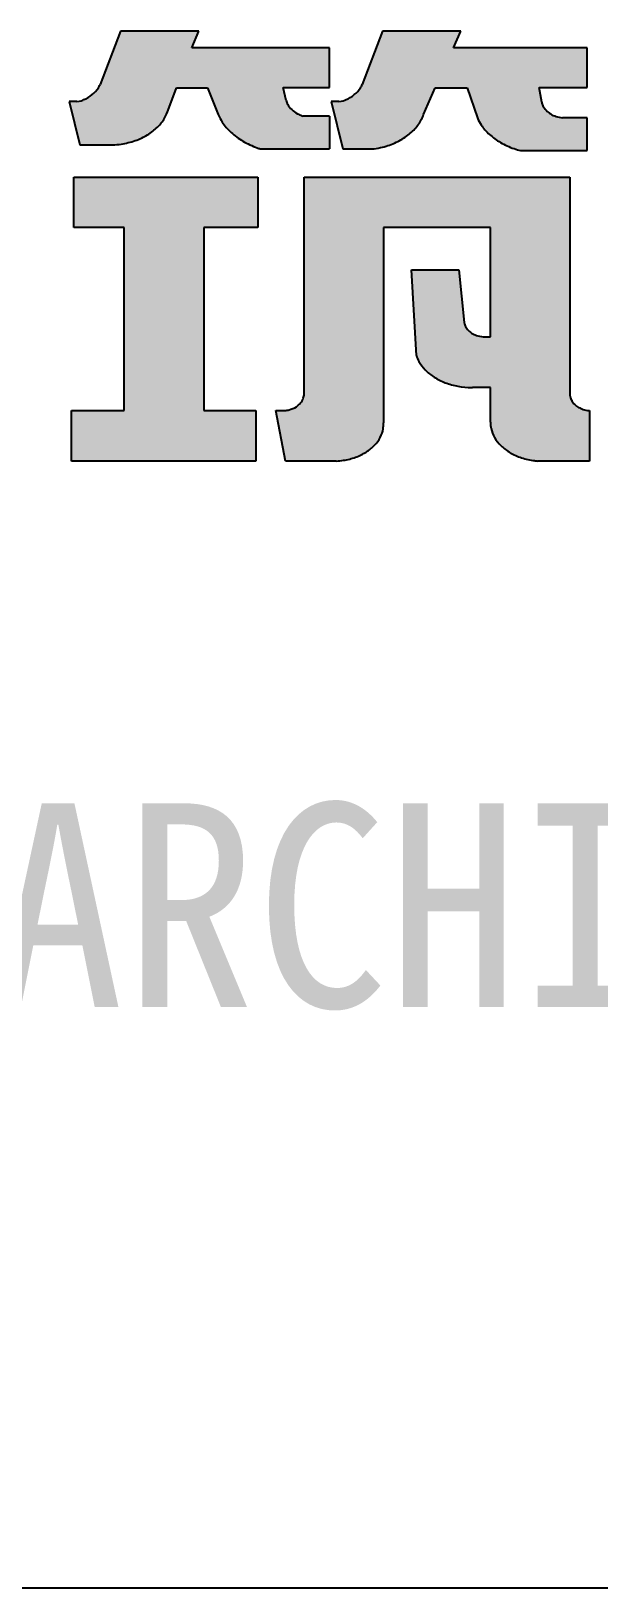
# Model space of a CAD drawing. Extents: x -138012 to 2129925, y -311560 to 0.
# Drawn here: x -134737 to -134433, y -149128 to -148296 of the extents above; entities that cross this region are included whole.
import ezdxf
from ezdxf.enums import TextEntityAlignment as Align

# ---------------------------------------------------------------- set-up
doc = ezdxf.new("R2010")
doc.units = 0
doc.header["$LTSCALE"] = 1000
doc.header["$MEASUREMENT"] = 0
doc.layers.get('0').update_dxf_attribs({"linetype": 'CONTINUOUS'})
doc.layers.add('WALL', color=6, linetype='CONTINUOUS')
doc.layers.add('图框', color=4, linetype='CONTINUOUS')
doc.styles.add('图框艺术体', font='simhei.ttf', dxfattribs={"width": 0.9})

# ---------------------------------------------------------------- blocks, each defined once
blk = doc.blocks.new('目录')
h = blk.add_hatch(color=0)
h.dxf.hatch_style = 1
edge = h.paths.add_edge_path()
edge.add_line((380211.1068648755, 428296.7926353274), (380139.5431667812, 428296.7926353274))
edge.add_line((380139.5431667812, 428296.7926353274), (380143.5960954074, 428305.6772374626))
edge.add_line((380143.5960954074, 428305.6772374626), (380101.6790746489, 428305.6772374626))
edge.add_line((380101.6790746489, 428305.6772374626), (380090.8090392617, 428277.0654639488))
edge.add_spline(control_points=[(380090.8090392618, 428277.0654639491), (380090.4981019184, 428276.3838703376), (380090.2284345459, 428275.8936745799), (380089.0597602248, 428274.0532111606), (380087.9276477381, 428272.8138794575), (380085.2704355676, 428270.6796751308), (380083.6096410704, 428269.6433056758), (380081.4124032608, 428268.7062191507), (380080.254013251, 428268.2932191622), (380078.3946195287, 428267.9888972379)], knot_values=[1.913981991887256, 1.913981991887256, 1.913981991887256, 1.913981991887256, 2.0205364968593, 2.0205364968593, 2.32667950183281, 2.32667950183281, 2.632822506806321, 2.632822506806321, 2.805678692886974, 2.805678692886974, 2.805678692886974, 2.805678692886974], degree=3, periodic=0)
edge.add_line((380078.3946195287, 428267.9888972379), (380074.3170506565, 428267.9888972379))
edge.add_line((380074.3170506565, 428267.9888972379), (380080.4557663316, 428242.7653340431))
edge.add_line((380080.4557663316, 428242.7653340431), (380097.1912258605, 428242.7653340431))
edge.add_spline(control_points=[(380097.1912258605, 428242.7653340431), (380098.7032649565, 428242.9865252296), (380100.1940973371, 428243.2827502744), (380104.2121665185, 428244.2988923703), (380106.6647161319, 428245.1704374427), (380111.2099118748, 428247.3026312792), (380113.3021820103, 428248.5630453122), (380117.0129937778, 428251.3897389469), (380118.6312845448, 428252.9555778574), (380121.3172896586, 428256.2946600337), (380122.3851549557, 428258.0673640576), (380123.303715534, 428260.2360946281), (380123.4381087262, 428260.5794285889), (380123.6253010426, 428261.0831023694)], knot_values=[1.764384329628812, 1.764384329628812, 1.764384329628812, 1.764384329628812, 1.897574443698574, 1.897574443698574, 2.132054227379785, 2.132054227379785, 2.366534011060996, 2.366534011060996, 2.601013794742208, 2.601013794742208, 2.835493578423419, 2.835493578423419, 2.879303614321371, 2.879303614321371, 2.879303614321371, 2.879303614321371], degree=3, periodic=0)
edge.add_line((380123.6253010426, 428261.0831023694), (380129.8396048644, 428275.3407684103))
edge.add_line((380129.8396048644, 428275.3407684102), (380146.9612785075, 428275.3407684102))
edge.add_line((380146.9612785075, 428275.3407684101), (380152.410377465, 428259.2701154649))
edge.add_spline(control_points=[(380152.4103774647, 428259.2701154656), (380152.9520133362, 428258.010126458), (380153.621786172, 428256.7750012936), (380155.6214599494, 428253.7578743867), (380157.1144214881, 428252.0262024197), (380160.6118870486, 428248.8362790367), (380162.616266063, 428247.3784688703), (380167.0389070563, 428244.8241627122), (380169.4568608308, 428243.7279393647), (380173.1588165078, 428242.4534337615), (380174.3276139256, 428242.1031336186), (380175.5184541172, 428241.7972977347)], knot_values=[3.451972412912792, 3.451972412912792, 3.451972412912792, 3.451972412912792, 3.600855896273806, 3.600855896273806, 3.827267717809241, 3.827267717809241, 4.053679539344676, 4.053679539344676, 4.280091360880111, 4.280091360880111, 4.380902964429768, 4.380902964429768, 4.380902964429768, 4.380902964429768], degree=3, periodic=0)
edge.add_line((380175.5184541171, 428241.7972977347), (380211.1365829362, 428241.7972977347))
edge.add_line((380211.1365829362, 428241.7972977347), (380211.1365829364, 428259.3362457832))
edge.add_line((380211.1365829364, 428259.3362457831), (380197.9178245282, 428259.3362457831))
edge.add_spline(control_points=[(380197.9178245281, 428259.3362457831), (380196.4960152782, 428259.4861513433), (380195.4680604644, 428259.7138258766), (380193.4492886887, 428260.3819598648), (380192.4633348942, 428260.833273803), (380190.6568342214, 428261.939322911), (380189.8361950308, 428262.5943918461), (380188.4304725251, 428264.0824725167), (380187.8458150914, 428264.9161140375), (380187.1447942095, 428266.3747789579), (380186.9351694318, 428266.96139319), (380186.7604235861, 428267.7205114821)], knot_values=[3.316736117374385, 3.316736117374385, 3.316736117374385, 3.316736117374385, 3.572670030109532, 3.572670030109532, 3.842337916763282, 3.842337916763282, 4.112005803417031, 4.112005803417031, 4.38167369007078, 4.38167369007078, 4.550841131400879, 4.550841131400879, 4.550841131400879, 4.550841131400879], degree=3, periodic=0)
edge.add_line((380186.7604235861, 428267.7205114821), (380185.4180701716, 428275.571098946))
edge.add_line((380185.4180701716, 428275.571098946), (380211.1068648755, 428275.571098946))
edge.add_line((380211.1068648755, 428275.571098946), (380211.1068648755, 428296.7926353274))
edge = h.paths.add_edge_path()
edge.add_line((380073.3031925433, 428296.7969557127), (379999.8249680267, 428296.7969557128))
edge.add_line((379999.8249680267, 428296.7969557128), (380003.5807160457, 428305.6726470534))
edge.add_line((380003.5807160457, 428305.6726470533), (379961.5627564384, 428305.6726470533))
edge.add_line((379961.5627564384, 428305.6726470533), (379950.6927210511, 428277.0608735394))
edge.add_spline(control_points=[(379950.6927210512, 428277.0608735398), (379950.3817837078, 428276.3792799284), (379950.1121163353, 428275.8890841707), (379948.9434420142, 428274.0486207514), (379947.8113295275, 428272.8092890482), (379945.154117357, 428270.6750847214), (379943.4933228598, 428269.6387152665), (379941.2960850503, 428268.7016287413), (379940.1376950404, 428268.2886287528), (379938.2783013181, 428267.9843068286)], knot_values=[1.913981991887256, 1.913981991887256, 1.913981991887256, 1.913981991887256, 2.0205364968593, 2.0205364968593, 2.32667950183281, 2.32667950183281, 2.632822506806321, 2.632822506806321, 2.805678692886974, 2.805678692886974, 2.805678692886974, 2.805678692886974], degree=3, periodic=0)
edge.add_line((379938.2783013181, 428267.9843068286), (379934.2007324459, 428267.9843068286))
edge.add_line((379934.2007324459, 428267.9843068286), (379939.8296658692, 428244.8554040687))
edge.add_line((379939.8296658692, 428244.8554040687), (379957.5075322266, 428244.8560403358))
edge.add_spline(control_points=[(379957.5075322269, 428244.8560403358), (379959.0271488862, 428244.927478185), (379960.5395841001, 428245.0777695485), (379964.5949293032, 428245.6967925464), (379967.0924770703, 428246.3179652814), (379971.8005465204, 428247.9760152971), (379974.0106592165, 428249.0127250653), (379978.0143130106, 428251.4293523065), (379979.8074928133, 428252.8089082984), (379982.8815968827, 428255.8172915878), (379984.1624475413, 428257.4455421219), (379985.7218958905, 428260.1064786374), (379986.1942868667, 428261.0885845959), (379986.5750318632, 428262.0858072622)], knot_values=[-1.507879923776892, -1.507879923776892, -1.507879923776892, -1.507879923776892, -1.369006521677572, -1.369006521677572, -1.129812443247005, -1.129812443247005, -0.8906183648164383, -0.8906183648164383, -0.6514242863858715, -0.6514242863858715, -0.4122302079553046, -0.4122302079553046, -0.2775329996258096, -0.2775329996258096, -0.2775329996258096, -0.2775329996258096], degree=3, periodic=0)
edge.add_line((379986.5750318632, 428262.0858072622), (379991.5855787284, 428275.4514782809))
edge.add_line((379991.5855787284, 428275.4514782809), (380008.1137734279, 428275.4514782809))
edge.add_line((380008.113773428, 428275.4514782809), (380013.8704687938, 428261.0943126503))
edge.add_spline(control_points=[(380013.8704687938, 428261.0943126504), (380014.4548535761, 428259.7192541413), (380015.1786196892, 428258.3714256114), (380017.3222751236, 428255.1079260368), (380018.9102474694, 428253.2444548665), (380022.6263029093, 428249.8048477405), (380024.7542668624, 428248.2291340767), (380029.4499570768, 428245.4557089441), (380032.0173871404, 428244.2582656284), (380035.2460146663, 428243.1039796878), (380035.7575735014, 428242.9307109539), (380036.2739993182, 428242.7653340431)], knot_values=[0.3070766519094694, 0.3070766519094694, 0.3070766519094694, 0.3070766519094694, 0.4557100273031296, 0.4557100273031296, 0.6784638092544576, 0.6784638092544576, 0.9012175912057856, 0.9012175912057856, 1.123971373157114, 1.123971373157114, 1.165392732405084, 1.165392732405084, 1.165392732405084, 1.165392732405084], degree=3, periodic=0)
edge.add_line((380036.2739993182, 428242.7653340431), (380073.3031925433, 428242.7653340431))
edge.add_line((380073.3031925433, 428242.7653340431), (380073.3031925433, 428260.2424465783))
edge.add_line((380073.3031925433, 428260.2424465783), (380059.2127332723, 428260.2424465784))
edge.add_line((380059.2127332723, 428260.2424465783), (380058.6450350928, 428260.4218410836))
edge.add_spline(control_points=[(380058.6450350932, 428260.4218410836), (380057.7848117106, 428260.7288766382), (380056.9576104614, 428261.0998977149), (380055.0698489684, 428262.1443479275), (380054.057096813, 428262.8798280508), (380052.3039392824, 428264.5642207727), (380051.5638545702, 428265.5137547583), (380050.6591381633, 428267.1659603762), (380050.3826940887, 428267.8193312554), (380050.1316488686, 428268.6723974172)], knot_values=[0.2221374783906633, 0.2221374783906633, 0.2221374783906633, 0.2221374783906633, 0.4139965354346743, 0.4139965354346743, 0.6864343173637044, 0.6864343173637044, 0.9588720992927346, 0.9588720992927346, 1.124615314517874, 1.124615314517874, 1.124615314517874, 1.124615314517874], degree=3, periodic=0)
edge.add_line((380050.1316488686, 428268.6723974172), (380048.5817786163, 428275.581359861))
edge.add_line((380048.5817786162, 428275.581359861), (380073.3031925433, 428275.581359861))
edge.add_line((380073.3031925433, 428275.581359861), (380073.3031925433, 428296.7969557127))
h.paths.add_polyline_path([(380035.0826921716, 428227.6356894184), (379936.6577846773, 428227.6356894184), (379936.6577846773, 428200.6882925296), (379963.5741496064, 428200.6882925296), (379963.5741496064, 428102.8373126194), (379935.5059536342, 428102.8373126194), (379935.5059536342, 428075.8626432989), (380033.9154897177, 428075.862643299), (380033.9154897177, 428102.8373126194), (380006.1137315312, 428102.8373126194), (380006.113731531, 428200.6882925296), (380035.0826921716, 428200.6882925296)])
h = blk.add_hatch(color=0)
h.dxf.hatch_style = 1
edge = h.paths.add_edge_path()
edge.add_line((380059.7571655164, 428227.6100371314), (380059.7571655163, 428111.6429477385))
edge.add_spline(control_points=[(380059.7571655163, 428111.6429477383), (380059.7298253283, 428110.8846819904), (380059.5833697281, 428110.1306129412), (380059.0043702768, 428108.5005984469), (380058.5073922486, 428107.6462878525), (380057.2487588106, 428106.1236575505), (380056.4880751881, 428105.4544101942), (380054.4688638024, 428104.1208250652), (380053.1307839548, 428103.5520903926), (380051.0146201827, 428103.0275096415), (380050.290900078, 428102.9071561614), (380049.2834562035, 428102.8297519453)], knot_values=[1.689656553801314, 1.689656553801314, 1.689656553801314, 1.689656553801314, 1.921912904370324, 1.921912904370324, 2.215497155447602, 2.215497155447602, 2.509081406524881, 2.509081406524881, 2.91286968239028, 2.91286968239028, 3.11476382032298, 3.11476382032298, 3.11476382032298, 3.11476382032298], degree=3, periodic=0)
edge.add_line((380049.2834562035, 428102.8297519453), (380044.5994985446, 428102.8297519453))
edge.add_line((380044.5994985446, 428102.8297519453), (380049.9042376287, 428075.8553526489))
edge.add_line((380049.9042376287, 428075.8553526489), (380076.9041560598, 428075.8553526489))
edge.add_spline(control_points=[(380076.9041560596, 428075.8553526489), (380078.2311596866, 428075.9173521046), (380079.5515978336, 428076.0509009655), (380083.0766184845, 428076.6027389388), (380085.2390689666, 428077.1570398002), (380089.2959655027, 428078.6344792767), (380091.189977204, 428079.5574278287), (380094.5913278207, 428081.7008210266), (380096.0982971906, 428082.9208397871), (380098.6424140848, 428085.5674010804), (380099.679577578, 428086.993282821), (380101.2432525436, 428089.9576377273), (380101.770442338, 428091.4957612657), (380102.1686399458, 428094.0893816025), (380102.2395719961, 428095.1296805314), (380102.225014191, 428096.2947271406)], knot_values=[-1.50826705253531, -1.50826705253531, -1.50826705253531, -1.50826705253531, -1.363988265852988, -1.363988265852988, -1.11673340194326, -1.11673340194326, -0.8694785380335325, -0.8694785380335325, -0.6222236741238045, -0.6222236741238045, -0.3749688102140766, -0.3749688102140766, -0.1277139463043486, -0.1277139463043486, 0.0368966947681475, 0.0368966947681475, 0.0368966947681475, 0.0368966947681475], degree=3, periodic=0)
edge.add_line((380102.225014191, 428096.2947271402), (380102.2250141909, 428200.6269970646))
edge.add_line((380102.2250141909, 428200.6269970646), (380159.3403374769, 428200.6269970646))
edge.add_line((380159.3403374769, 428200.6269970646), (380159.3403374772, 428142.2067834764))
edge.add_line((380159.3403374772, 428142.2067834764), (380156.3724197653, 428142.2067834764))
edge.add_spline(control_points=[(380156.3724197662, 428142.2067834763), (380155.1177324555, 428142.2292591127), (380153.8669904599, 428142.4127739469), (380151.7172748143, 428143.0292817737), (380150.7969224121, 428143.4071861303), (380149.0973763819, 428144.3585703425), (380148.318035422, 428144.9323753647), (380146.9683149445, 428146.255930124), (380146.3982758453, 428147.0063956768), (380145.7020643128, 428148.3310221854), (380145.4897022377, 428148.864998215), (380145.2619988214, 428149.83365797)], knot_values=[0.2010898266228165, 0.2010898266228165, 0.2010898266228165, 0.2010898266228165, 0.5440312813197916, 0.5440312813197916, 0.8207353863225986, 0.8207353863225986, 1.097439491325406, 1.097439491325406, 1.374143596328212, 1.374143596328212, 1.546793372678302, 1.546793372678302, 1.546793372678302, 1.546793372678302], degree=3, periodic=0)
edge.add_line((380145.2619988215, 428149.83365797), (380142.4607746193, 428177.9790721236))
edge.add_line((380142.4607746193, 428177.9790721236), (380117.2084965227, 428177.9790721236))
edge.add_line((380117.2084965227, 428177.9790721236), (380119.8034759105, 428132.1890495789))
edge.add_spline(control_points=[(380119.8034759106, 428132.189049579), (380120.146293747, 428131.1363283232), (380120.5971340402, 428130.0983543425), (380122.0239755263, 428127.5028558914), (380123.153699653, 428125.9820498619), (380125.8886698479, 428123.1545899591), (380127.4939061297, 428121.8484754545), (380131.0991315125, 428119.5376517208), (380133.0988123975, 428118.5332995127), (380137.3797362907, 428116.8954538229), (380139.660612118, 428116.2621304778), (380144.3691983997, 428115.410238456), (380146.7965541843, 428115.1917336453), (380149.3727312416, 428115.1879478322), (380149.5207682953, 428115.1885246421), (380149.6977091036, 428115.1900296581)], knot_values=[3.379943311272359, 3.379943311272359, 3.379943311272359, 3.379943311272359, 3.530851130451408, 3.530851130451408, 3.766764801760415, 3.766764801760415, 4.002678473069421, 4.002678473069421, 4.238592144378428, 4.238592144378428, 4.474505815687435, 4.474505815687435, 4.710419486996441, 4.710419486996441, 4.724802264451266, 4.724802264451266, 4.724802264451266, 4.724802264451266], degree=3, periodic=0)
edge.add_line((380149.6977091042, 428115.1900296581), (380159.3403374772, 428115.1900296581))
edge.add_line((380159.3403374772, 428115.1900296581), (380159.3403374772, 428096.6568294252))
edge.add_spline(control_points=[(380159.3403374772, 428096.656829425), (380159.3250331426, 428095.4647664562), (380159.4450257714, 428094.304919183), (380160.0620192372, 428091.5249988335), (380160.6974913439, 428089.9166607327), (380162.499905752, 428086.8331694175), (380163.6674374829, 428085.3584773145), (380166.4848847924, 428082.6410420289), (380168.1347232815, 428081.3989492396), (380171.8236081204, 428079.2397645673), (380173.8622516613, 428078.3230632269), (380178.2001714027, 428076.8852800527), (380180.4990026997, 428076.3643679279), (380183.4951405669, 428075.9786344573), (380184.1413968946, 428075.9120785617), (380184.7901213503, 428075.8618332268)], knot_values=[3.131879078550427, 3.131879078550427, 3.131879078550427, 3.131879078550427, 3.305709349233814, 3.305709349233814, 3.552873153424535, 3.552873153424535, 3.800036957615257, 3.800036957615257, 4.047200761805978, 4.047200761805978, 4.2943645659967, 4.2943645659967, 4.541528370187422, 4.541528370187422, 4.60895885110196, 4.60895885110196, 4.60895885110196, 4.60895885110196], degree=3, periodic=0)
edge.add_line((380184.7901213503, 428075.8618332268), (380212.2617702009, 428075.8618332268))
edge.add_line((380212.2617702009, 428075.8618332268), (380212.261770201, 428102.8215039292))
edge.add_spline(control_points=[(380212.1630232215, 428102.8405529081), (380210.8588195904, 428102.9485552714), (380209.8578494189, 428103.1511026898), (380208.0578790336, 428103.7314959291), (380207.2488567373, 428104.086242084), (380205.7472244113, 428104.9533371578), (380205.0545240482, 428105.4658981008), (380203.8353628497, 428106.6344350417), (380203.3090811616, 428107.2908493966), (380202.477113215, 428108.7161088192), (380202.1722347924, 428109.4851472824), (380201.88313308, 428110.8212420755), (380201.8273862224, 428111.3737400969), (380201.8350758757, 428111.925536371)], knot_values=[3.131194870954566, 3.131194870954566, 3.131194870954566, 3.131194870954566, 3.414867651241892, 3.414867651241892, 3.66557266302944, 3.66557266302944, 3.916277674816989, 3.916277674816989, 4.166982686604538, 4.166982686604538, 4.417687698392087, 4.417687698392087, 4.588155578702738, 4.588155578702738, 4.588155578702738, 4.588155578702738], degree=3, periodic=0)
edge.add_line((380201.8350758756, 428111.9255363711), (380201.8348299302, 428227.6100371314))
edge.add_line((380201.8348299302, 428227.6100371314), (380059.7571655164, 428227.6100371314))
at = {"layer": 'WALL', "color": 0}
for p, q in [((379961.5627564384, 428305.6726470533), (379950.6927210512, 428277.0608735398)), ((380003.5807160457, 428305.6726470533), (379961.5627564384, 428305.6726470533)), ((379999.8249680267, 428296.7969557128), (380003.5807160457, 428305.6726470533)), ((380101.6790746489, 428305.6772374626), (380090.8090392618, 428277.0654639491)), ((380143.5960954074, 428305.6772374626), (380101.6790746489, 428305.6772374626)), ((380139.5431667812, 428296.7926353274), (380143.5960954074, 428305.6772374626)), ((380073.3031925433, 428296.7969557127), (379999.8249680267, 428296.7969557128)), ((380073.3031925433, 428275.581359861), (380073.3031925433, 428296.7969557127)), ((380211.1068648755, 428296.7926353274), (380139.5431667812, 428296.7926353274)), ((380211.1068648755, 428275.571098946), (380211.1068648755, 428296.7926353274)), ((379986.5723615862, 428262.0786842784), (379991.5855787284, 428275.4514782809)), ((379991.5855787284, 428275.4514782809), (380008.113773428, 428275.4514782809)), ((380008.113773428, 428275.4514782809), (380013.8704687938, 428261.0943126504)), ((380050.1316488686, 428268.6723974172), (380048.5817786162, 428275.581359861)), ((380048.5817786162, 428275.581359861), (380073.3031925433, 428275.581359861)), ((380123.6253010426, 428261.0831023694), (380129.8396048644, 428275.3407684102)), ((380129.8396048644, 428275.3407684102), (380146.9612785075, 428275.3407684101)), ((380146.9612785075, 428275.3407684101), (380152.410377465, 428259.2701154652)), ((380185.4180701716, 428275.571098946), (380211.1068648755, 428275.571098946)), ((380186.7604235861, 428267.7205114821), (380185.4180701716, 428275.571098946)), ((379938.2783013181, 428267.9843068286), (379934.2007324459, 428267.9843068286)), ((379934.2007324459, 428267.9843068286), (379939.8296658692, 428244.8554040687)), ((380058.6450350932, 428260.4218410836), (380059.2127332723, 428260.2424465783)), ((380073.3031925433, 428260.2424465783), (380059.2127332723, 428260.2424465783)), ((380073.3031925433, 428260.2424465783), (380073.3031925433, 428242.765334043)), ((380074.3170506565, 428267.9888972379), (380080.4557663316, 428242.7653340431)), ((380078.3946195287, 428267.9888972379), (380074.3170506565, 428267.9888972379)), ((380211.1365829364, 428259.3362457831), (380197.9178245281, 428259.3362457831)), ((380211.1365829362, 428241.7972977347), (380211.1365829364, 428259.3362457831)), ((379939.8296658692, 428244.8554040687), (379957.5795569572, 428244.8560429282)), ((380036.2739993182, 428242.7653340431), (380073.3031925433, 428242.7653340431)), ((380080.4557663316, 428242.7653340431), (380097.1912258605, 428242.7653340431)), ((380175.5184541172, 428241.7972977347), (380211.1365829362, 428241.7972977347)), ((379936.6577846773, 428200.6882925296), (379936.6577846773, 428227.6356894184)), ((379936.6577846773, 428227.6356894184), (380035.0826921716, 428227.6356894184)), ((380035.0826921716, 428227.6356894184), (380035.0826921716, 428200.6882925296)), ((380059.7571655163, 428111.6429477383), (380059.7571655165, 428227.6100371314)), ((380059.7571655165, 428227.6100371314), (380201.8348299302, 428227.6100371314)), ((380201.8348299302, 428227.6100371314), (380201.8350758757, 428111.925536371)), ((379963.5741496064, 428200.6882925296), (379936.6577846773, 428200.6882925296)), ((379963.5741496064, 428102.8373126194), (379963.5741496064, 428200.6882925296)), ((380035.0826921716, 428200.6882925296), (380006.113731531, 428200.6882925296)), ((380006.113731531, 428200.6882925296), (380006.1137315312, 428102.8373126194)), ((380159.340337477, 428200.6269970646), (380102.225014191, 428200.6269970646)), ((380102.225014191, 428200.6269970646), (380102.225014191, 428096.2947271406)), ((380159.3403374772, 428142.2067834764), (380159.340337477, 428200.6269970646)), ((380117.2084965227, 428177.9790721236), (380142.4607746194, 428177.9790721236)), ((380119.8034759106, 428132.189049579), (380117.2084965227, 428177.9790721236)), ((380142.4607746194, 428177.9790721236), (380145.2619988214, 428149.83365797)), ((380156.3724197662, 428142.2067834764), (380159.3403374772, 428142.2067834764)), ((380159.3403374772, 428115.1900296581), (380149.6977091036, 428115.1900296581)), ((380159.3403374772, 428096.656829425), (380159.3403374772, 428115.1900296581)), ((379935.5059536342, 428075.8626432989), (379935.5059536342, 428102.8373126194)), ((379935.5059536342, 428102.8373126194), (379963.5741496064, 428102.8373126194)), ((380006.1137315312, 428102.8373126194), (380033.9154897177, 428102.8373126194)), ((380033.9154897177, 428102.8373126194), (380033.9154897177, 428075.862643299)), ((380049.9042376287, 428075.8553526489), (380044.5994985446, 428102.8297519453)), ((380044.5994985446, 428102.8297519453), (380049.2834562035, 428102.8297519453)), ((380212.1630232215, 428102.8405529081), (380212.2617702009, 428102.8405529081)), ((380212.2617702009, 428102.8405529081), (380212.2617702009, 428075.8618332268)), ((380033.9154897177, 428075.862643299), (379935.5059536342, 428075.8626432989)), ((380076.9041560596, 428075.8553526489), (380049.9042376286, 428075.8553526489)), ((380212.2617702009, 428075.8618332268), (380184.7901213503, 428075.8618332268))]:
    blk.add_line(p, q, dxfattribs=at)
for points, knots in [([(379938.2783013181, 428267.9843068286), (379940.1376950404, 428268.2886287528), (379941.2960850503, 428268.7016287413), (379943.4933228598, 428269.6387152665), (379945.154117357, 428270.6750847214), (379947.8113295275, 428272.8092890482), (379948.9434420142, 428274.0486207514), (379950.1121163353, 428275.8890841707), (379950.3817837078, 428276.3792799284), (379950.6927210512, 428277.0608735398)], [1.913981991887255, 1.913981991887255, 1.913981991887255, 1.913981991887255, 2.086838177967909, 2.086838177967909, 2.392981182941419, 2.392981182941419, 2.69912418791493, 2.69912418791493, 2.805678692886974, 2.805678692886974, 2.805678692886974, 2.805678692886974]), ([(380078.3946195287, 428267.9888972379), (380080.254013251, 428268.2932191622), (380081.4124032608, 428268.7062191507), (380083.6096410704, 428269.6433056758), (380085.2704355676, 428270.6796751308), (380087.9276477381, 428272.8138794575), (380089.0597602248, 428274.0532111606), (380090.2284345459, 428275.8936745799), (380090.4981019184, 428276.3838703376), (380090.8090392618, 428277.0654639491)], [1.913981991887255, 1.913981991887255, 1.913981991887255, 1.913981991887255, 2.086838177967909, 2.086838177967909, 2.392981182941419, 2.392981182941419, 2.69912418791493, 2.69912418791493, 2.805678692886974, 2.805678692886974, 2.805678692886974, 2.805678692886974]), ([(380050.1316488686, 428268.6723974172), (380050.3826940887, 428267.8193312554), (380050.6591381633, 428267.1659603762), (380051.5638545702, 428265.5137547583), (380052.3039392824, 428264.5642207727), (380054.057096813, 428262.8798280508), (380055.0698489684, 428262.1443479275), (380056.9576104614, 428261.0998977149), (380057.7848117106, 428260.7288766382), (380058.6450350932, 428260.4218410836)], [0.2221374783906633, 0.2221374783906633, 0.2221374783906633, 0.2221374783906633, 0.3878806936158026, 0.3878806936158026, 0.6603184755448328, 0.6603184755448328, 0.9327562574738629, 0.9327562574738629, 1.124615314517874, 1.124615314517874, 1.124615314517874, 1.124615314517874]), ([(379957.4380246269, 428244.8528279758), (379958.9810274582, 428244.922913523), (379960.5168737604, 428245.0743029577), (379964.5949293032, 428245.6967925464), (379967.0924770703, 428246.3179652814), (379971.8005465204, 428247.9760152971), (379974.0106592165, 428249.0127250653), (379978.0143130106, 428251.4293523065), (379979.8074928133, 428252.8089082984), (379982.8815968827, 428255.8172915878), (379984.1624475413, 428257.4455421219), (379985.7231471108, 428260.1086136347), (379986.1963905948, 428261.0929593079), (379986.5775744286, 428262.092470382)], [-1.50999713956545, -1.50999713956545, -1.50999713956545, -1.50999713956545, -1.369006521677572, -1.369006521677572, -1.129812443247005, -1.129812443247005, -0.8906183648164383, -0.8906183648164383, -0.6514242863858715, -0.6514242863858715, -0.4122302079553046, -0.4122302079553046, -0.2772330086703283, -0.2772330086703283, -0.2772330086703283, -0.2772330086703283]), ([(380013.8704687938, 428261.0943126504), (380014.4548535761, 428259.7192541413), (380015.1786196892, 428258.3714256114), (380017.3222751236, 428255.1079260368), (380018.9102474694, 428253.2444548665), (380022.6263029093, 428249.8048477405), (380024.7542668624, 428248.2291340767), (380029.4499570768, 428245.4557089441), (380032.0173871404, 428244.2582656284), (380035.2460146663, 428243.1039796878), (380035.7575735014, 428242.9307109539), (380036.2739993182, 428242.7653340431)], [0.3070766519094694, 0.3070766519094694, 0.3070766519094694, 0.3070766519094694, 0.4557100273031296, 0.4557100273031296, 0.6784638092544576, 0.6784638092544576, 0.9012175912057856, 0.9012175912057856, 1.123971373157114, 1.123971373157114, 1.165392732405084, 1.165392732405084, 1.165392732405084, 1.165392732405084]), ([(380097.1912258605, 428242.7653340431), (380098.7032649565, 428242.9865252296), (380100.1940973371, 428243.2827502744), (380104.2121665185, 428244.2988923703), (380106.6647161319, 428245.1704374427), (380111.2099118748, 428247.3026312792), (380113.3021820103, 428248.5630453122), (380117.0129937778, 428251.3897389469), (380118.6312845448, 428252.9555778574), (380121.3172896586, 428256.2946600337), (380122.3851549557, 428258.0673640576), (380123.303715534, 428260.2360946281), (380123.4381087262, 428260.5794285889), (380123.6253010426, 428261.0831023694)], [1.764384329628812, 1.764384329628812, 1.764384329628812, 1.764384329628812, 1.897574443698574, 1.897574443698574, 2.132054227379785, 2.132054227379785, 2.366534011060996, 2.366534011060996, 2.601013794742208, 2.601013794742208, 2.835493578423419, 2.835493578423419, 2.879303614321371, 2.879303614321371, 2.879303614321371, 2.879303614321371]), ([(380186.7604235861, 428267.7205114821), (380186.9351694318, 428266.96139319), (380187.1447942095, 428266.3747789579), (380187.8458150914, 428264.9161140375), (380188.4304725251, 428264.0824725167), (380189.8361950308, 428262.5943918461), (380190.6568342214, 428261.939322911), (380192.4633348942, 428260.833273803), (380193.4492886887, 428260.3819598648), (380195.4680604644, 428259.7138258766), (380196.4960152782, 428259.4861513433), (380197.9178245281, 428259.3362457831)], [3.316736117374385, 3.316736117374385, 3.316736117374385, 3.316736117374385, 3.485903558704483, 3.485903558704483, 3.755571445358232, 3.755571445358232, 4.025239332011981, 4.025239332011981, 4.294907218665731, 4.294907218665731, 4.550841131400879, 4.550841131400879, 4.550841131400879, 4.550841131400879]), ([(380152.4103774647, 428259.2701154656), (380152.9520133362, 428258.010126458), (380153.621786172, 428256.7750012936), (380155.6214599494, 428253.7578743867), (380157.1144214881, 428252.0262024197), (380160.6118870486, 428248.8362790367), (380162.616266063, 428247.3784688703), (380167.0389070563, 428244.8241627122), (380169.4568608308, 428243.7279393647), (380173.1588165078, 428242.4534337615), (380174.3276139256, 428242.1031336186), (380175.5184541172, 428241.7972977347)], [3.451972412912792, 3.451972412912792, 3.451972412912792, 3.451972412912792, 3.600855896273806, 3.600855896273806, 3.827267717809241, 3.827267717809241, 4.053679539344676, 4.053679539344676, 4.280091360880111, 4.280091360880111, 4.380902964429768, 4.380902964429768, 4.380902964429768, 4.380902964429768]), ([(380145.2619988214, 428149.83365797), (380145.4897022377, 428148.864998215), (380145.7020643128, 428148.3310221854), (380146.3982758453, 428147.0063956768), (380146.9683149445, 428146.255930124), (380148.318035422, 428144.9323753647), (380149.0973763819, 428144.3585703425), (380150.7969224121, 428143.4071861303), (380151.7172748143, 428143.0292817737), (380153.8669904599, 428142.4127739469), (380155.1177324555, 428142.2292591127), (380156.3724197662, 428142.2067834763)], [0.2010898266228165, 0.2010898266228165, 0.2010898266228165, 0.2010898266228165, 0.3737396029729061, 0.3737396029729061, 0.650443707975713, 0.650443707975713, 0.92714781297852, 0.92714781297852, 1.203851917981327, 1.203851917981327, 1.546793372678302, 1.546793372678302, 1.546793372678302, 1.546793372678302]), ([(380119.8034759106, 428132.189049579), (380120.146293747, 428131.1363283232), (380120.5971340402, 428130.0983543425), (380122.0239755263, 428127.5028558914), (380123.153699653, 428125.9820498619), (380125.8886698479, 428123.1545899591), (380127.4939061297, 428121.8484754545), (380131.0991315125, 428119.5376517208), (380133.0988123975, 428118.5332995127), (380137.3797362907, 428116.8954538229), (380139.660612118, 428116.2621304778), (380144.3691983997, 428115.410238456), (380146.7965541843, 428115.1917336453), (380149.3727312416, 428115.1879478322), (380149.5207682953, 428115.1885246421), (380149.6977091036, 428115.1900296581)], [3.379943311272359, 3.379943311272359, 3.379943311272359, 3.379943311272359, 3.530851130451408, 3.530851130451408, 3.766764801760415, 3.766764801760415, 4.002678473069421, 4.002678473069421, 4.238592144378428, 4.238592144378428, 4.474505815687435, 4.474505815687435, 4.710419486996441, 4.710419486996441, 4.724802264451266, 4.724802264451266, 4.724802264451266, 4.724802264451266]), ([(380049.2834562035, 428102.8297519453), (380050.290900078, 428102.9071561614), (380051.0146201827, 428103.0275096415), (380053.1307839548, 428103.5520903926), (380054.4688638024, 428104.1208250652), (380056.4880751881, 428105.4544101942), (380057.2487588106, 428106.1236575505), (380058.5073922486, 428107.6462878525), (380059.0043702768, 428108.5005984469), (380059.5833697281, 428110.1306129412), (380059.7298253283, 428110.8846819904), (380059.7571655163, 428111.6429477383)], [1.689656553801314, 1.689656553801314, 1.689656553801314, 1.689656553801314, 1.891550691734014, 1.891550691734014, 2.295338967599414, 2.295338967599414, 2.588923218676692, 2.588923218676692, 2.88250746975397, 2.88250746975397, 3.11476382032298, 3.11476382032298, 3.11476382032298, 3.11476382032298]), ([(380201.8350758757, 428111.925536371), (380201.8273862224, 428111.3737400969), (380201.88313308, 428110.8212420755), (380202.1722347924, 428109.4851472824), (380202.477113215, 428108.7161088192), (380203.3090811616, 428107.2908493966), (380203.8353628497, 428106.6344350417), (380205.0545240482, 428105.4658981008), (380205.7472244113, 428104.9533371578), (380207.2488567373, 428104.086242084), (380208.0578790336, 428103.7314959291), (380209.8578494189, 428103.1511026898), (380210.8588195904, 428102.9485552714), (380212.1630232215, 428102.8405529081)], [3.131194870954566, 3.131194870954566, 3.131194870954566, 3.131194870954566, 3.301662751265217, 3.301662751265217, 3.552367763052766, 3.552367763052766, 3.803072774840315, 3.803072774840315, 4.053777786627863, 4.053777786627863, 4.304482798415412, 4.304482798415412, 4.588155578702738, 4.588155578702738, 4.588155578702738, 4.588155578702738]), ([(380076.9041560596, 428075.8553526489), (380078.2311596866, 428075.9173521046), (380079.5515978336, 428076.0509009655), (380083.0766184845, 428076.6027389388), (380085.2390689666, 428077.1570398002), (380089.2959655027, 428078.6344792767), (380091.189977204, 428079.5574278287), (380094.5913278207, 428081.7008210266), (380096.0982971906, 428082.9208397871), (380098.6424140848, 428085.5674010804), (380099.679577578, 428086.993282821), (380101.2432525436, 428089.9576377273), (380101.770442338, 428091.4957612657), (380102.1686399458, 428094.0893816025), (380102.2395719961, 428095.1296805314), (380102.225014191, 428096.2947271406)], [-1.50826705253531, -1.50826705253531, -1.50826705253531, -1.50826705253531, -1.363988265852988, -1.363988265852988, -1.11673340194326, -1.11673340194326, -0.8694785380335325, -0.8694785380335325, -0.6222236741238045, -0.6222236741238045, -0.3749688102140766, -0.3749688102140766, -0.1277139463043486, -0.1277139463043486, 0.0368966947681475, 0.0368966947681475, 0.0368966947681475, 0.0368966947681475]), ([(380159.3403374772, 428096.656829425), (380159.3250331426, 428095.4647664562), (380159.4450257714, 428094.304919183), (380160.0620192372, 428091.5249988335), (380160.6974913439, 428089.9166607327), (380162.499905752, 428086.8331694175), (380163.6674374829, 428085.3584773145), (380166.4848847924, 428082.6410420289), (380168.1347232815, 428081.3989492396), (380171.8236081204, 428079.2397645673), (380173.8622516613, 428078.3230632269), (380178.2001714027, 428076.8852800527), (380180.4990026997, 428076.3643679279), (380183.4951405669, 428075.9786344573), (380184.1413968946, 428075.9120785617), (380184.7901213503, 428075.8618332268)], [3.131879078550427, 3.131879078550427, 3.131879078550427, 3.131879078550427, 3.305709349233814, 3.305709349233814, 3.552873153424535, 3.552873153424535, 3.800036957615257, 3.800036957615257, 4.047200761805978, 4.047200761805978, 4.2943645659967, 4.2943645659967, 4.541528370187422, 4.541528370187422, 4.60895885110196, 4.60895885110196, 4.60895885110196, 4.60895885110196])]:
    blk.add_open_spline(points, degree=3, knots=knots, dxfattribs=at)
at = {"layer": '图框'}
blk.add_line((377638.7140579515, 427473.4256043208), (390107.6165245615, 427473.4256043208), dxfattribs=at)
at = {"layer": '图框', "style": '图框艺术体', "width": 0.95}
blk.add_text('ZHEJIANG YAOHUA PLANNING ＆ ARCHITECTURAL DESIGN CO．,LTD', height=108.9753588, dxfattribs=at).set_placement((379928.2796832224, 427783.8776629675), align=Align.CENTER)

msp = doc.modelspace()

# ---------------------------------------------------------------- block references
at = {"layer": 'WALL'}
msp.add_blockref('目录', (-514650.5801137055, -576601.3534487354), dxfattribs=at)

doc.saveas('drawing.dxf')
